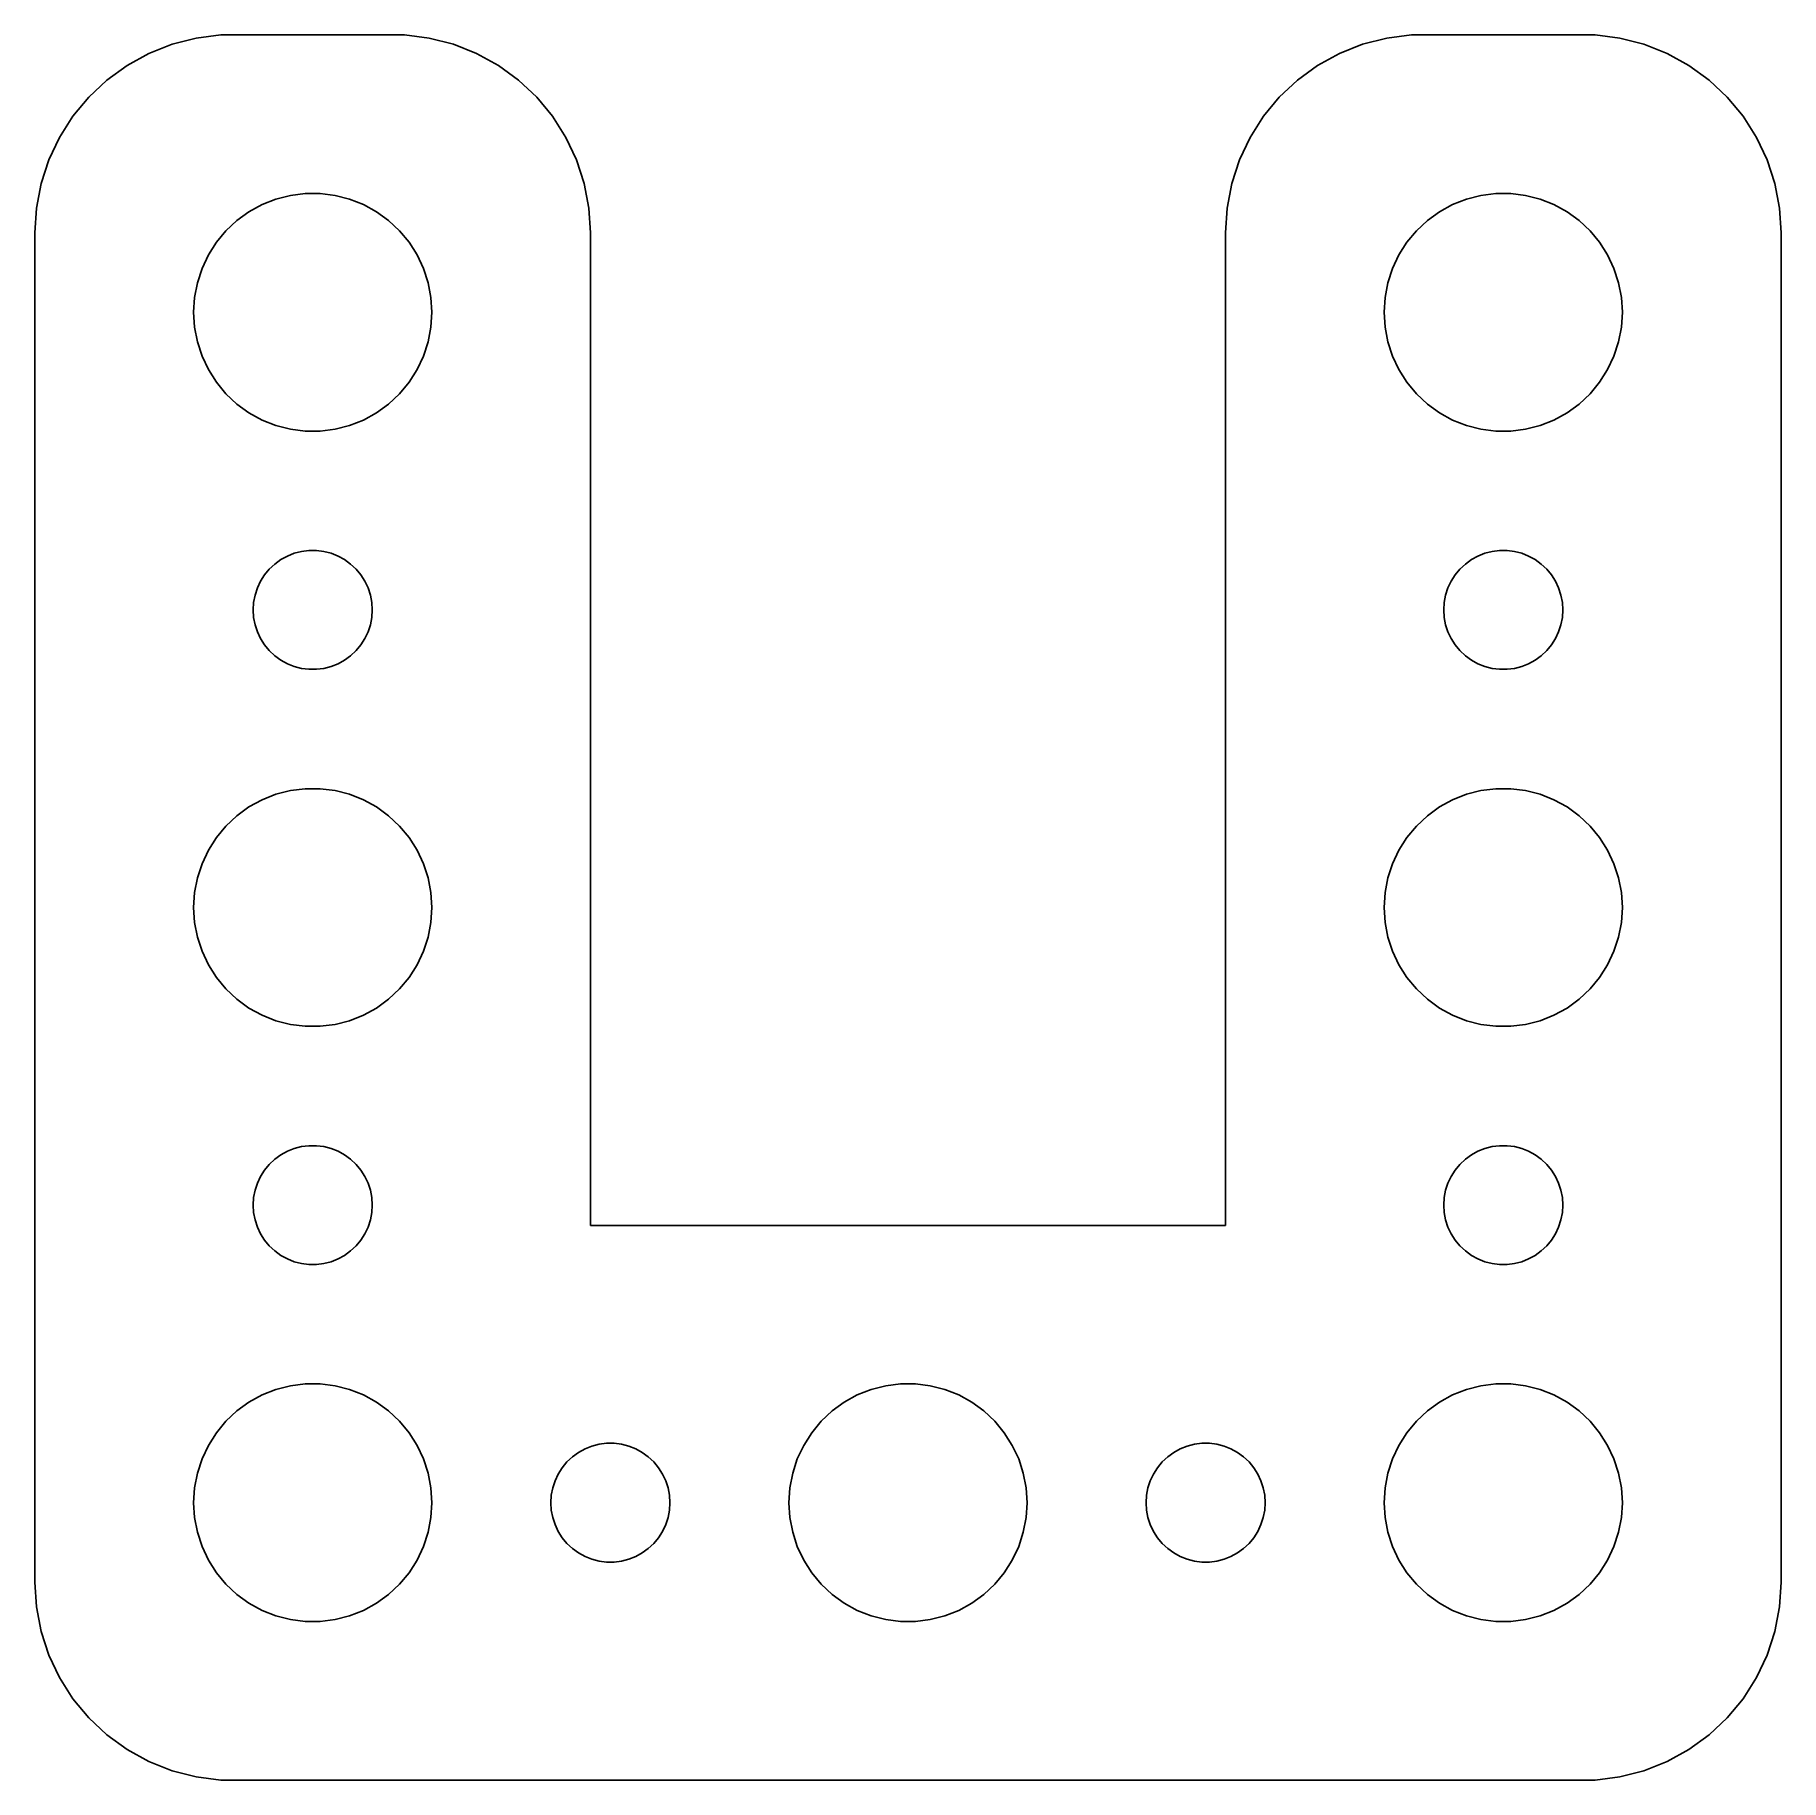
# Model space of a CAD drawing. Header units: metres. Extents: x -22 to 22, y -7 to 37.
import ezdxf

# ---------------------------------------------------------------- set-up
doc = ezdxf.new("R2010")
doc.units = ezdxf.units.M

msp = doc.modelspace()

# ---------------------------------------------------------------- linework, layer by layer
for p, q in [((-17.3139, 36.9901), (-17.9369, 36.9114)), ((-12.686, 36.9901), (-17.3139, 36.9901)), ((-12.0631, 36.9114), (-12.686, 36.9901)), ((12.686, 36.9901), (12.0631, 36.9114)), ((17.3139, 36.9901), (12.686, 36.9901)), ((17.9369, 36.9114), (17.3139, 36.9901)), ((-19.1289, 36.5241), (-19.6791, 36.2216)), ((-18.5451, 36.7553), (-19.1289, 36.5241)), ((-17.9369, 36.9114), (-18.5451, 36.7553)), ((-11.4549, 36.7553), (-12.0631, 36.9114)), ((-10.8711, 36.5241), (-11.4549, 36.7553)), ((-10.3209, 36.2216), (-10.8711, 36.5241)), ((10.8711, 36.5241), (10.3209, 36.2216)), ((11.4549, 36.7553), (10.8711, 36.5241)), ((12.0631, 36.9114), (11.4549, 36.7553)), ((18.5451, 36.7553), (17.9369, 36.9114)), ((19.1289, 36.5241), (18.5451, 36.7553)), ((19.6791, 36.2216), (19.1289, 36.5241)), ((-19.6791, 36.2216), (-20.1871, 35.8526)), ((-9.81287, 35.8526), (-10.3209, 36.2216)), ((10.3209, 36.2216), (9.81287, 35.8526)), ((20.1871, 35.8526), (19.6791, 36.2216)), ((-20.1871, 35.8526), (-20.6448, 35.4227)), ((-9.35515, 35.4227), (-9.81287, 35.8526)), ((9.81287, 35.8526), (9.35515, 35.4227)), ((20.6448, 35.4227), (20.1871, 35.8526)), ((-20.6448, 35.4227), (-21.0451, 34.9389)), ((-8.95491, 34.9389), (-9.35515, 35.4227)), ((9.35515, 35.4227), (8.95491, 34.9389)), ((21.0451, 34.9389), (20.6448, 35.4227)), ((-21.0451, 34.9389), (-21.3815, 34.4088)), ((-8.61845, 34.4088), (-8.95491, 34.9389)), ((8.95491, 34.9389), (8.61845, 34.4088)), ((21.3815, 34.4088), (21.0451, 34.9389)), ((-21.3815, 34.4088), (-21.6489, 33.8406)), ((-8.3511, 33.8406), (-8.61845, 34.4088)), ((8.61845, 34.4088), (8.3511, 33.8406)), ((21.6489, 33.8406), (21.3815, 34.4088)), ((-21.6489, 33.8406), (-21.8429, 33.2434)), ((-8.15707, 33.2434), (-8.3511, 33.8406)), ((8.3511, 33.8406), (8.15707, 33.2434)), ((21.8429, 33.2434), (21.6489, 33.8406)), ((-21.8429, 33.2434), (-21.9606, 32.6267)), ((-8.03941, 32.6267), (-8.15707, 33.2434)), ((8.15707, 33.2434), (8.03941, 32.6267)), ((21.9606, 32.6267), (21.8429, 33.2434)), ((-21.9606, 32.6267), (-22, 32)), ((-16.6075, 32.533), (-16.2773, 32.7145)), ((-16.2773, 32.7145), (-15.927, 32.8532)), ((-15.927, 32.8532), (-15.5621, 32.9469)), ((-15.5621, 32.9469), (-15.1884, 32.9941)), ((-15.1884, 32.9941), (-14.8116, 32.9941)), ((-14.8116, 32.9941), (-14.4379, 32.9469)), ((-14.4379, 32.9469), (-14.0729, 32.8532)), ((-14.0729, 32.8532), (-13.7227, 32.7145)), ((-13.7227, 32.7145), (-13.3925, 32.533)), ((-8, 32), (-8.03941, 32.6267)), ((8.03941, 32.6267), (8, 32)), ((13.3925, 32.533), (13.7227, 32.7145)), ((13.7227, 32.7145), (14.0729, 32.8532)), ((14.0729, 32.8532), (14.4379, 32.9469)), ((14.4379, 32.9469), (14.8116, 32.9941)), ((14.8116, 32.9941), (15.1884, 32.9941)), ((15.1884, 32.9941), (15.5621, 32.9469)), ((15.5621, 32.9469), (15.927, 32.8532)), ((15.927, 32.8532), (16.2773, 32.7145)), ((16.2773, 32.7145), (16.6075, 32.533)), ((22, 32), (21.9606, 32.6267)), ((-17.1869, 32.0536), (-16.9123, 32.3115)), ((-16.9123, 32.3115), (-16.6075, 32.533)), ((-13.3925, 32.533), (-13.0877, 32.3115)), ((-13.0877, 32.3115), (-12.8131, 32.0536)), ((12.8131, 32.0536), (13.0877, 32.3115)), ((13.0877, 32.3115), (13.3925, 32.533)), ((16.6075, 32.533), (16.9123, 32.3115)), ((16.9123, 32.3115), (17.1869, 32.0536)), ((-22, 32), (-22, -2)), ((-17.6289, 31.4453), (-17.427, 31.7634)), ((-17.427, 31.7634), (-17.1869, 32.0536)), ((-12.8131, 32.0536), (-12.5729, 31.7634)), ((-12.5729, 31.7634), (-12.3711, 31.4453)), ((-8, 6.99013), (-8, 32)), ((8, 32), (8, 6.99013)), ((12.3711, 31.4453), (12.5729, 31.7634)), ((12.5729, 31.7634), (12.8131, 32.0536)), ((17.1869, 32.0536), (17.427, 31.7634)), ((17.427, 31.7634), (17.6289, 31.4453)), ((22, -2), (22, 32)), ((-17.7893, 31.1044), (-17.6289, 31.4453)), ((-12.3711, 31.4453), (-12.2107, 31.1044)), ((12.2107, 31.1044), (12.3711, 31.4453)), ((17.6289, 31.4453), (17.7893, 31.1044)), ((-17.9057, 30.7461), (-17.7893, 31.1044)), ((-12.2107, 31.1044), (-12.0942, 30.7461)), ((12.0942, 30.7461), (12.2107, 31.1044)), ((17.7893, 31.1044), (17.9057, 30.7461)), ((-18, 30), (-17.9763, 30.376)), ((-17.9763, 30.376), (-17.9057, 30.7461)), ((-12.0942, 30.7461), (-12.0237, 30.376)), ((-12.0237, 30.376), (-12, 30)), ((12, 30), (12.0237, 30.376)), ((12.0237, 30.376), (12.0942, 30.7461)), ((17.9057, 30.7461), (17.9763, 30.376)), ((17.9763, 30.376), (18, 30)), ((-17.9763, 29.624), (-18, 30)), ((-12, 30), (-12.0237, 29.624)), ((12.0237, 29.624), (12, 30)), ((18, 30), (17.9763, 29.624)), ((-17.9057, 29.2539), (-17.9763, 29.624)), ((-12.0237, 29.624), (-12.0942, 29.2539)), ((12.0942, 29.2539), (12.0237, 29.624)), ((17.9763, 29.624), (17.9057, 29.2539)), ((-17.7893, 28.8956), (-17.9057, 29.2539)), ((-12.0942, 29.2539), (-12.2107, 28.8956)), ((12.2107, 28.8956), (12.0942, 29.2539)), ((17.9057, 29.2539), (17.7893, 28.8956)), ((-17.6289, 28.5547), (-17.7893, 28.8956)), ((-12.2107, 28.8956), (-12.3711, 28.5547)), ((12.3711, 28.5547), (12.2107, 28.8956)), ((17.7893, 28.8956), (17.6289, 28.5547)), ((-17.427, 28.2366), (-17.6289, 28.5547)), ((-17.1869, 27.9464), (-17.427, 28.2366)), ((-12.5729, 28.2366), (-12.8131, 27.9464)), ((-12.3711, 28.5547), (-12.5729, 28.2366)), ((12.5729, 28.2366), (12.3711, 28.5547)), ((12.8131, 27.9464), (12.5729, 28.2366)), ((17.427, 28.2366), (17.1869, 27.9464)), ((17.6289, 28.5547), (17.427, 28.2366)), ((-16.9123, 27.6884), (-17.1869, 27.9464)), ((-12.8131, 27.9464), (-13.0877, 27.6884)), ((13.0877, 27.6884), (12.8131, 27.9464)), ((17.1869, 27.9464), (16.9123, 27.6884)), ((-16.6075, 27.467), (-16.9123, 27.6884)), ((-16.2773, 27.2855), (-16.6075, 27.467)), ((-15.927, 27.1468), (-16.2773, 27.2855)), ((-13.7227, 27.2855), (-14.0729, 27.1468)), ((-13.3925, 27.467), (-13.7227, 27.2855)), ((-13.0877, 27.6884), (-13.3925, 27.467)), ((13.3925, 27.467), (13.0877, 27.6884)), ((13.7227, 27.2855), (13.3925, 27.467)), ((14.0729, 27.1468), (13.7227, 27.2855)), ((16.2773, 27.2855), (15.927, 27.1468)), ((16.6075, 27.467), (16.2773, 27.2855)), ((16.9123, 27.6884), (16.6075, 27.467)), ((-15.5621, 27.0531), (-15.927, 27.1468)), ((-15.1884, 27.0059), (-15.5621, 27.0531)), ((-14.8116, 27.0059), (-15.1884, 27.0059)), ((-14.4379, 27.0531), (-14.8116, 27.0059)), ((-14.0729, 27.1468), (-14.4379, 27.0531)), ((14.4379, 27.0531), (14.0729, 27.1468)), ((14.8116, 27.0059), (14.4379, 27.0531)), ((15.1884, 27.0059), (14.8116, 27.0059)), ((15.5621, 27.0531), (15.1884, 27.0059)), ((15.927, 27.1468), (15.5621, 27.0531)), ((-15.9561, 23.6558), (-15.8037, 23.7665)), ((-15.8037, 23.7665), (-15.6387, 23.8572)), ((-15.6387, 23.8572), (-15.4635, 23.9266)), ((-15.4635, 23.9266), (-15.2811, 23.9734)), ((-15.2811, 23.9734), (-15.0942, 23.997)), ((-15.0942, 23.997), (-14.9058, 23.997)), ((-14.9058, 23.997), (-14.7189, 23.9734)), ((-14.7189, 23.9734), (-14.5365, 23.9266)), ((-14.5365, 23.9266), (-14.3613, 23.8572)), ((-14.3613, 23.8572), (-14.1963, 23.7665)), ((-14.1963, 23.7665), (-14.0439, 23.6558)), ((14.0439, 23.6558), (14.1963, 23.7665)), ((14.1963, 23.7665), (14.3613, 23.8572)), ((14.3613, 23.8572), (14.5365, 23.9266)), ((14.5365, 23.9266), (14.7189, 23.9734)), ((14.7189, 23.9734), (14.9058, 23.997)), ((14.9058, 23.997), (15.0942, 23.997)), ((15.0942, 23.997), (15.2811, 23.9734)), ((15.2811, 23.9734), (15.4635, 23.9266)), ((15.4635, 23.9266), (15.6387, 23.8572)), ((15.6387, 23.8572), (15.8037, 23.7665)), ((15.8037, 23.7665), (15.9561, 23.6558)), ((-16.3145, 23.2226), (-16.2135, 23.3817)), ((-16.2135, 23.3817), (-16.0934, 23.5268)), ((-16.0934, 23.5268), (-15.9561, 23.6558)), ((-14.0439, 23.6558), (-13.9065, 23.5268)), ((-13.9065, 23.5268), (-13.7865, 23.3817)), ((-13.7865, 23.3817), (-13.6855, 23.2226)), ((13.6855, 23.2226), (13.7865, 23.3817)), ((13.7865, 23.3817), (13.9065, 23.5268)), ((13.9065, 23.5268), (14.0439, 23.6558)), ((15.9561, 23.6558), (16.0934, 23.5268)), ((16.0934, 23.5268), (16.2135, 23.3817)), ((16.2135, 23.3817), (16.3145, 23.2226)), ((-16.4529, 22.873), (-16.3947, 23.0522)), ((-16.3947, 23.0522), (-16.3145, 23.2226)), ((-13.6855, 23.2226), (-13.6053, 23.0522)), ((-13.6053, 23.0522), (-13.5471, 22.873)), ((13.5471, 22.873), (13.6053, 23.0522)), ((13.6053, 23.0522), (13.6855, 23.2226)), ((16.3145, 23.2226), (16.3947, 23.0522)), ((16.3947, 23.0522), (16.4529, 22.873)), ((-16.5, 22.5), (-16.4882, 22.688)), ((-16.4882, 22.312), (-16.5, 22.5)), ((-16.4882, 22.688), (-16.4529, 22.873)), ((-13.5471, 22.873), (-13.5118, 22.688)), ((-13.5118, 22.688), (-13.5, 22.5)), ((-13.5, 22.5), (-13.5118, 22.312)), ((13.5, 22.5), (13.5118, 22.688)), ((13.5118, 22.312), (13.5, 22.5)), ((13.5118, 22.688), (13.5471, 22.873)), ((16.4529, 22.873), (16.4882, 22.688)), ((16.4882, 22.688), (16.5, 22.5)), ((16.5, 22.5), (16.4882, 22.312)), ((-16.4529, 22.127), (-16.4882, 22.312)), ((-16.3947, 21.9478), (-16.4529, 22.127)), ((-13.5471, 22.127), (-13.6053, 21.9478)), ((-13.5118, 22.312), (-13.5471, 22.127)), ((13.5471, 22.127), (13.5118, 22.312)), ((13.6053, 21.9478), (13.5471, 22.127)), ((16.4529, 22.127), (16.3947, 21.9478)), ((16.4882, 22.312), (16.4529, 22.127)), ((-16.3145, 21.7774), (-16.3947, 21.9478)), ((-16.2135, 21.6183), (-16.3145, 21.7774)), ((-16.0934, 21.4732), (-16.2135, 21.6183)), ((-13.7865, 21.6183), (-13.9065, 21.4732)), ((-13.6855, 21.7774), (-13.7865, 21.6183)), ((-13.6053, 21.9478), (-13.6855, 21.7774)), ((13.6855, 21.7774), (13.6053, 21.9478)), ((13.7865, 21.6183), (13.6855, 21.7774)), ((13.9065, 21.4732), (13.7865, 21.6183)), ((16.2135, 21.6183), (16.0934, 21.4732)), ((16.3145, 21.7774), (16.2135, 21.6183)), ((16.3947, 21.9478), (16.3145, 21.7774)), ((-15.9561, 21.3442), (-16.0934, 21.4732)), ((-15.8037, 21.2335), (-15.9561, 21.3442)), ((-15.6387, 21.1427), (-15.8037, 21.2335)), ((-15.4635, 21.0734), (-15.6387, 21.1427)), ((-14.3613, 21.1427), (-14.5365, 21.0734)), ((-14.1963, 21.2335), (-14.3613, 21.1427)), ((-14.0439, 21.3442), (-14.1963, 21.2335)), ((-13.9065, 21.4732), (-14.0439, 21.3442)), ((14.0439, 21.3442), (13.9065, 21.4732)), ((14.1963, 21.2335), (14.0439, 21.3442)), ((14.3613, 21.1427), (14.1963, 21.2335)), ((14.5365, 21.0734), (14.3613, 21.1427)), ((15.6387, 21.1427), (15.4635, 21.0734)), ((15.8037, 21.2335), (15.6387, 21.1427)), ((15.9561, 21.3442), (15.8037, 21.2335)), ((16.0934, 21.4732), (15.9561, 21.3442)), ((-15.2811, 21.0266), (-15.4635, 21.0734)), ((-15.0942, 21.003), (-15.2811, 21.0266)), ((-14.9058, 21.003), (-15.0942, 21.003)), ((-14.7189, 21.0266), (-14.9058, 21.003)), ((-14.5365, 21.0734), (-14.7189, 21.0266)), ((14.7189, 21.0266), (14.5365, 21.0734)), ((14.9058, 21.003), (14.7189, 21.0266)), ((15.0942, 21.003), (14.9058, 21.003)), ((15.2811, 21.0266), (15.0942, 21.003)), ((15.4635, 21.0734), (15.2811, 21.0266)), ((-16.6075, 17.533), (-16.2773, 17.7145)), ((-16.2773, 17.7145), (-15.927, 17.8532)), ((-15.927, 17.8532), (-15.5621, 17.9469)), ((-15.5621, 17.9469), (-15.1884, 17.9941)), ((-15.1884, 17.9941), (-14.8116, 17.9941)), ((-14.8116, 17.9941), (-14.4379, 17.9469)), ((-14.4379, 17.9469), (-14.0729, 17.8532)), ((-14.0729, 17.8532), (-13.7227, 17.7145)), ((-13.7227, 17.7145), (-13.3925, 17.533)), ((13.3925, 17.533), (13.7227, 17.7145)), ((13.7227, 17.7145), (14.0729, 17.8532)), ((14.0729, 17.8532), (14.4379, 17.9469)), ((14.4379, 17.9469), (14.8116, 17.9941)), ((14.8116, 17.9941), (15.1884, 17.9941)), ((15.1884, 17.9941), (15.5621, 17.9469)), ((15.5621, 17.9469), (15.927, 17.8532)), ((15.927, 17.8532), (16.2773, 17.7145)), ((16.2773, 17.7145), (16.6075, 17.533)), ((-17.1869, 17.0536), (-16.9123, 17.3115)), ((-16.9123, 17.3115), (-16.6075, 17.533)), ((-13.3925, 17.533), (-13.0877, 17.3115)), ((-13.0877, 17.3115), (-12.8131, 17.0536)), ((12.8131, 17.0536), (13.0877, 17.3115)), ((13.0877, 17.3115), (13.3925, 17.533)), ((16.6075, 17.533), (16.9123, 17.3115)), ((16.9123, 17.3115), (17.1869, 17.0536)), ((-17.6289, 16.4453), (-17.427, 16.7634)), ((-17.427, 16.7634), (-17.1869, 17.0536)), ((-12.8131, 17.0536), (-12.5729, 16.7634)), ((-12.5729, 16.7634), (-12.3711, 16.4453)), ((12.3711, 16.4453), (12.5729, 16.7634)), ((12.5729, 16.7634), (12.8131, 17.0536)), ((17.1869, 17.0536), (17.427, 16.7634)), ((17.427, 16.7634), (17.6289, 16.4453)), ((-17.7893, 16.1044), (-17.6289, 16.4453)), ((-12.3711, 16.4453), (-12.2107, 16.1044)), ((12.2107, 16.1044), (12.3711, 16.4453)), ((17.6289, 16.4453), (17.7893, 16.1044)), ((-17.9057, 15.7461), (-17.7893, 16.1044)), ((-12.2107, 16.1044), (-12.0942, 15.7461)), ((12.0942, 15.7461), (12.2107, 16.1044)), ((17.7893, 16.1044), (17.9057, 15.7461)), ((-17.9763, 15.376), (-17.9057, 15.7461)), ((-12.0942, 15.7461), (-12.0237, 15.376)), ((12.0237, 15.376), (12.0942, 15.7461)), ((17.9057, 15.7461), (17.9763, 15.376)), ((-18, 15), (-17.9763, 15.376)), ((-17.9763, 14.624), (-18, 15)), ((-12.0237, 15.376), (-12, 15)), ((-12, 15), (-12.0237, 14.624)), ((12, 15), (12.0237, 15.376)), ((12.0237, 14.624), (12, 15)), ((17.9763, 15.376), (18, 15)), ((18, 15), (17.9763, 14.624)), ((-17.9057, 14.2539), (-17.9763, 14.624)), ((-12.0237, 14.624), (-12.0942, 14.2539)), ((12.0942, 14.2539), (12.0237, 14.624)), ((17.9763, 14.624), (17.9057, 14.2539)), ((-17.7893, 13.8956), (-17.9057, 14.2539)), ((-12.0942, 14.2539), (-12.2107, 13.8956)), ((12.2107, 13.8956), (12.0942, 14.2539)), ((17.9057, 14.2539), (17.7893, 13.8956)), ((-17.6289, 13.5547), (-17.7893, 13.8956)), ((-12.2107, 13.8956), (-12.3711, 13.5547)), ((12.3711, 13.5547), (12.2107, 13.8956)), ((17.7893, 13.8956), (17.6289, 13.5547)), ((-17.427, 13.2366), (-17.6289, 13.5547)), ((-17.1869, 12.9464), (-17.427, 13.2366)), ((-12.5729, 13.2366), (-12.8131, 12.9464)), ((-12.3711, 13.5547), (-12.5729, 13.2366)), ((12.5729, 13.2366), (12.3711, 13.5547)), ((12.8131, 12.9464), (12.5729, 13.2366)), ((17.427, 13.2366), (17.1869, 12.9464)), ((17.6289, 13.5547), (17.427, 13.2366)), ((-16.9123, 12.6884), (-17.1869, 12.9464)), ((-12.8131, 12.9464), (-13.0877, 12.6884)), ((13.0877, 12.6884), (12.8131, 12.9464)), ((17.1869, 12.9464), (16.9123, 12.6884)), ((-16.6075, 12.467), (-16.9123, 12.6884)), ((-16.2773, 12.2855), (-16.6075, 12.467)), ((-13.3925, 12.467), (-13.7227, 12.2855)), ((-13.0877, 12.6884), (-13.3925, 12.467)), ((13.3925, 12.467), (13.0877, 12.6884)), ((13.7227, 12.2855), (13.3925, 12.467)), ((16.6075, 12.467), (16.2773, 12.2855)), ((16.9123, 12.6884), (16.6075, 12.467)), ((-15.927, 12.1468), (-16.2773, 12.2855)), ((-15.5621, 12.0531), (-15.927, 12.1468)), ((-15.1884, 12.0059), (-15.5621, 12.0531)), ((-14.8116, 12.0059), (-15.1884, 12.0059)), ((-14.4379, 12.0531), (-14.8116, 12.0059)), ((-14.0729, 12.1468), (-14.4379, 12.0531)), ((-13.7227, 12.2855), (-14.0729, 12.1468)), ((14.0729, 12.1468), (13.7227, 12.2855)), ((14.4379, 12.0531), (14.0729, 12.1468)), ((14.8116, 12.0059), (14.4379, 12.0531)), ((15.1884, 12.0059), (14.8116, 12.0059)), ((15.5621, 12.0531), (15.1884, 12.0059)), ((15.927, 12.1468), (15.5621, 12.0531)), ((16.2773, 12.2855), (15.927, 12.1468)), ((-15.8037, 8.76648), (-15.6387, 8.85724)), ((-15.6387, 8.85724), (-15.4635, 8.92657)), ((-15.4635, 8.92657), (-15.2811, 8.97342)), ((-15.2811, 8.97342), (-15.0942, 8.99704)), ((-15.0942, 8.99704), (-14.9058, 8.99704)), ((-14.9058, 8.99704), (-14.7189, 8.97342)), ((-14.7189, 8.97342), (-14.5365, 8.92657)), ((-14.5365, 8.92657), (-14.3613, 8.85724)), ((-14.3613, 8.85724), (-14.1963, 8.76648)), ((14.1963, 8.76648), (14.3613, 8.85724)), ((14.3613, 8.85724), (14.5365, 8.92657)), ((14.5365, 8.92657), (14.7189, 8.97342)), ((14.7189, 8.97342), (14.9058, 8.99704)), ((14.9058, 8.99704), (15.0942, 8.99704)), ((15.0942, 8.99704), (15.2811, 8.97342)), ((15.2811, 8.97342), (15.4635, 8.92657)), ((15.4635, 8.92657), (15.6387, 8.85724)), ((15.6387, 8.85724), (15.8037, 8.76648)), ((-16.3145, 8.22263), (-16.2135, 8.38167)), ((-16.2135, 8.38167), (-16.0934, 8.52681)), ((-16.0934, 8.52681), (-15.9561, 8.65576)), ((-15.9561, 8.65576), (-15.8037, 8.76648)), ((-14.1963, 8.76648), (-14.0439, 8.65576)), ((-14.0439, 8.65576), (-13.9065, 8.52681)), ((-13.9065, 8.52681), (-13.7865, 8.38167)), ((-13.7865, 8.38167), (-13.6855, 8.22263)), ((13.6855, 8.22263), (13.7865, 8.38167)), ((13.7865, 8.38167), (13.9065, 8.52681)), ((13.9065, 8.52681), (14.0439, 8.65576)), ((14.0439, 8.65576), (14.1963, 8.76648)), ((15.8037, 8.76648), (15.9561, 8.65576)), ((15.9561, 8.65576), (16.0934, 8.52681)), ((16.0934, 8.52681), (16.2135, 8.38167)), ((16.2135, 8.38167), (16.3145, 8.22263)), ((-16.4529, 7.87303), (-16.3947, 8.05219)), ((-16.3947, 8.05219), (-16.3145, 8.22263)), ((-13.6855, 8.22263), (-13.6053, 8.05219)), ((-13.6053, 8.05219), (-13.5471, 7.87303)), ((13.5471, 7.87303), (13.6053, 8.05219)), ((13.6053, 8.05219), (13.6855, 8.22263)), ((16.3145, 8.22263), (16.3947, 8.05219)), ((16.3947, 8.05219), (16.4529, 7.87303)), ((-16.5, 7.5), (-16.4882, 7.68799)), ((-16.4882, 7.312), (-16.5, 7.5)), ((-16.4882, 7.68799), (-16.4529, 7.87303)), ((-13.5471, 7.87303), (-13.5118, 7.68799)), ((-13.5118, 7.68799), (-13.5, 7.5)), ((-13.5, 7.5), (-13.5118, 7.312)), ((13.5, 7.5), (13.5118, 7.68799)), ((13.5118, 7.312), (13.5, 7.5)), ((13.5118, 7.68799), (13.5471, 7.87303)), ((16.4529, 7.87303), (16.4882, 7.68799)), ((16.4882, 7.68799), (16.5, 7.5)), ((16.5, 7.5), (16.4882, 7.312)), ((-16.4529, 7.12695), (-16.4882, 7.312)), ((-16.3947, 6.9478), (-16.4529, 7.12695)), ((-13.5471, 7.12695), (-13.6053, 6.9478)), ((-13.5118, 7.312), (-13.5471, 7.12695)), ((13.5471, 7.12695), (13.5118, 7.312)), ((13.6053, 6.9478), (13.5471, 7.12695)), ((16.4529, 7.12695), (16.3947, 6.9478)), ((16.4882, 7.312), (16.4529, 7.12695)), ((-16.3145, 6.77736), (-16.3947, 6.9478)), ((-16.2135, 6.61832), (-16.3145, 6.77736)), ((-16.0934, 6.47318), (-16.2135, 6.61832)), ((-13.7865, 6.61832), (-13.9065, 6.47318)), ((-13.6855, 6.77736), (-13.7865, 6.61832)), ((-13.6053, 6.9478), (-13.6855, 6.77736)), ((8, 6.99013), (-8, 6.99013)), ((13.6855, 6.77736), (13.6053, 6.9478)), ((13.7865, 6.61832), (13.6855, 6.77736)), ((13.9065, 6.47318), (13.7865, 6.61832)), ((16.2135, 6.61832), (16.0934, 6.47318)), ((16.3145, 6.77736), (16.2135, 6.61832)), ((16.3947, 6.9478), (16.3145, 6.77736)), ((-15.9561, 6.34422), (-16.0934, 6.47318)), ((-15.8037, 6.23351), (-15.9561, 6.34422)), ((-15.6387, 6.14275), (-15.8037, 6.23351)), ((-14.1963, 6.23351), (-14.3613, 6.14275)), ((-14.0439, 6.34422), (-14.1963, 6.23351)), ((-13.9065, 6.47318), (-14.0439, 6.34422)), ((14.0439, 6.34422), (13.9065, 6.47318)), ((14.1963, 6.23351), (14.0439, 6.34422)), ((14.3613, 6.14275), (14.1963, 6.23351)), ((15.8037, 6.23351), (15.6387, 6.14275)), ((15.9561, 6.34422), (15.8037, 6.23351)), ((16.0934, 6.47318), (15.9561, 6.34422)), ((-15.4635, 6.07341), (-15.6387, 6.14275)), ((-15.2811, 6.02657), (-15.4635, 6.07341)), ((-15.0942, 6.00294), (-15.2811, 6.02657)), ((-14.9058, 6.00294), (-15.0942, 6.00294)), ((-14.7189, 6.02657), (-14.9058, 6.00294)), ((-14.5365, 6.07341), (-14.7189, 6.02657)), ((-14.3613, 6.14275), (-14.5365, 6.07341)), ((14.5365, 6.07341), (14.3613, 6.14275)), ((14.7189, 6.02657), (14.5365, 6.07341)), ((14.9058, 6.00294), (14.7189, 6.02657)), ((15.0942, 6.00294), (14.9058, 6.00294)), ((15.2811, 6.02657), (15.0942, 6.00294)), ((15.4635, 6.07341), (15.2811, 6.02657)), ((15.6387, 6.14275), (15.4635, 6.07341)), ((-16.6075, 2.53297), (-16.2773, 2.71448)), ((-16.2773, 2.71448), (-15.927, 2.85316)), ((-15.927, 2.85316), (-15.5621, 2.94685)), ((-15.5621, 2.94685), (-15.1884, 2.99408)), ((-15.1884, 2.99408), (-14.8116, 2.99408)), ((-14.8116, 2.99408), (-14.4379, 2.94685)), ((-14.4379, 2.94685), (-14.0729, 2.85316)), ((-14.0729, 2.85316), (-13.7227, 2.71448)), ((-13.7227, 2.71448), (-13.3925, 2.53297)), ((-1.60747, 2.53297), (-1.27733, 2.71448)), ((-1.27733, 2.71448), (-0.927048, 2.85316)), ((-0.927048, 2.85316), (-0.562134, 2.94685)), ((-0.562134, 2.94685), (-0.18837, 2.99408)), ((-0.18837, 2.99408), (0.18837, 2.99408)), ((0.18837, 2.99408), (0.562134, 2.94685)), ((0.562134, 2.94685), (0.927048, 2.85316)), ((0.927048, 2.85316), (1.27733, 2.71448)), ((1.27733, 2.71448), (1.60747, 2.53297)), ((13.3925, 2.53297), (13.7227, 2.71448)), ((13.7227, 2.71448), (14.0729, 2.85316)), ((14.0729, 2.85316), (14.4379, 2.94685)), ((14.4379, 2.94685), (14.8116, 2.99408)), ((14.8116, 2.99408), (15.1884, 2.99408)), ((15.1884, 2.99408), (15.5621, 2.94685)), ((15.5621, 2.94685), (15.927, 2.85316)), ((15.927, 2.85316), (16.2773, 2.71448)), ((16.2773, 2.71448), (16.6075, 2.53297)), ((-17.1869, 2.05363), (-16.9123, 2.31154)), ((-16.9123, 2.31154), (-16.6075, 2.53297)), ((-13.3925, 2.53297), (-13.0877, 2.31154)), ((-13.0877, 2.31154), (-12.8131, 2.05363)), ((-2.1869, 2.05363), (-1.91226, 2.31154)), ((-1.91226, 2.31154), (-1.60747, 2.53297)), ((1.60747, 2.53297), (1.91226, 2.31154)), ((1.91226, 2.31154), (2.1869, 2.05363)), ((12.8131, 2.05363), (13.0877, 2.31154)), ((13.0877, 2.31154), (13.3925, 2.53297)), ((16.6075, 2.53297), (16.9123, 2.31154)), ((16.9123, 2.31154), (17.1869, 2.05363)), ((-17.6289, 1.44525), (-17.427, 1.76335)), ((-17.427, 1.76335), (-17.1869, 2.05363)), ((-12.8131, 2.05363), (-12.5729, 1.76335)), ((-12.5729, 1.76335), (-12.3711, 1.44525)), ((-2.62891, 1.44525), (-2.42705, 1.76335)), ((-2.42705, 1.76335), (-2.1869, 2.05363)), ((2.1869, 2.05363), (2.42705, 1.76335)), ((2.42705, 1.76335), (2.62891, 1.44525)), ((12.3711, 1.44525), (12.5729, 1.76335)), ((12.5729, 1.76335), (12.8131, 2.05363)), ((17.1869, 2.05363), (17.427, 1.76335)), ((17.427, 1.76335), (17.6289, 1.44525)), ((-17.7893, 1.10437), (-17.6289, 1.44525)), ((-12.3711, 1.44525), (-12.2107, 1.10437)), ((-8.30373, 1.26648), (-8.13866, 1.35724)), ((-8.13866, 1.35724), (-7.96352, 1.42657)), ((-7.96352, 1.42657), (-7.78107, 1.47342)), ((-7.78107, 1.47342), (-7.59418, 1.49704)), ((-7.59418, 1.49704), (-7.40581, 1.49704)), ((-7.40581, 1.49704), (-7.21892, 1.47342)), ((-7.21892, 1.47342), (-7.03647, 1.42657)), ((-7.03647, 1.42657), (-6.86133, 1.35724)), ((-6.86133, 1.35724), (-6.69626, 1.26648)), ((-2.78932, 1.10437), (-2.62891, 1.44525)), ((2.62891, 1.44525), (2.78932, 1.10437)), ((6.69626, 1.26648), (6.86133, 1.35724)), ((6.86133, 1.35724), (7.03647, 1.42657)), ((7.03647, 1.42657), (7.21892, 1.47342)), ((7.21892, 1.47342), (7.40581, 1.49704)), ((7.40581, 1.49704), (7.59418, 1.49704)), ((7.59418, 1.49704), (7.78107, 1.47342)), ((7.78107, 1.47342), (7.96352, 1.42657)), ((7.96352, 1.42657), (8.13866, 1.35724)), ((8.13866, 1.35724), (8.30373, 1.26648)), ((12.2107, 1.10437), (12.3711, 1.44525)), ((17.6289, 1.44525), (17.7893, 1.10437)), ((-17.9057, 0.746063), (-17.7893, 1.10437)), ((-12.2107, 1.10437), (-12.0942, 0.746063)), ((-8.81445, 0.722626), (-8.71352, 0.881668)), ((-8.71352, 0.881668), (-8.59344, 1.02681)), ((-8.59344, 1.02681), (-8.45613, 1.15576)), ((-8.45613, 1.15576), (-8.30373, 1.26648)), ((-6.69626, 1.26648), (-6.54385, 1.15576)), ((-6.54385, 1.15576), (-6.40654, 1.02681)), ((-6.40654, 1.02681), (-6.28647, 0.881668)), ((-6.28647, 0.881668), (-6.18553, 0.722626)), ((-2.90575, 0.746063), (-2.78932, 1.10437)), ((2.78932, 1.10437), (2.90575, 0.746063)), ((6.18553, 0.722626), (6.28647, 0.881668)), ((6.28647, 0.881668), (6.40654, 1.02681)), ((6.40654, 1.02681), (6.54385, 1.15576)), ((6.54385, 1.15576), (6.69626, 1.26648)), ((8.30373, 1.26648), (8.45613, 1.15576)), ((8.45613, 1.15576), (8.59344, 1.02681)), ((8.59344, 1.02681), (8.71352, 0.881668)), ((8.71352, 0.881668), (8.81445, 0.722626)), ((12.0942, 0.746063), (12.2107, 1.10437)), ((17.7893, 1.10437), (17.9057, 0.746063)), ((-17.9763, 0.375992), (-17.9057, 0.746063)), ((-12.0942, 0.746063), (-12.0237, 0.375992)), ((-8.95287, 0.373032), (-8.89465, 0.552185)), ((-8.89465, 0.552185), (-8.81445, 0.722626)), ((-6.18553, 0.722626), (-6.10533, 0.552185)), ((-6.10533, 0.552185), (-6.04712, 0.373032)), ((-2.97633, 0.375992), (-2.90575, 0.746063)), ((2.90575, 0.746063), (2.97633, 0.375992)), ((6.04712, 0.373032), (6.10533, 0.552185)), ((6.10533, 0.552185), (6.18553, 0.722626)), ((8.81445, 0.722626), (8.89465, 0.552185)), ((8.89465, 0.552185), (8.95287, 0.373032)), ((12.0237, 0.375992), (12.0942, 0.746063)), ((17.9057, 0.746063), (17.9763, 0.375992)), ((-18, 0), (-17.9763, 0.375992)), ((-17.9763, -0.375992), (-18, 0)), ((-12.0237, 0.375992), (-12, 0)), ((-12, 0), (-12.0237, -0.375992)), ((-9, 0), (-8.98816, 0.187988)), ((-8.98816, -0.187988), (-9, 0)), ((-8.98816, 0.187988), (-8.95287, 0.373032)), ((-6.04712, 0.373032), (-6.01183, 0.187988)), ((-6.01183, 0.187988), (-6, 0)), ((-6, 0), (-6.01183, -0.187988)), ((-3, 0), (-2.97633, 0.375992)), ((-2.97633, -0.375992), (-3, 0)), ((2.97633, 0.375992), (3, 0)), ((3, 0), (2.97633, -0.375992)), ((6, 0), (6.01183, 0.187988)), ((6.01183, -0.187988), (6, 0)), ((6.01183, 0.187988), (6.04712, 0.373032)), ((8.95287, 0.373032), (8.98816, 0.187988)), ((8.98816, 0.187988), (9, 0)), ((9, 0), (8.98816, -0.187988)), ((12, 0), (12.0237, 0.375992)), ((12.0237, -0.375992), (12, 0)), ((17.9763, 0.375992), (18, 0)), ((18, 0), (17.9763, -0.375992)), ((-17.9057, -0.746063), (-17.9763, -0.375992)), ((-12.0237, -0.375992), (-12.0942, -0.746063)), ((-8.95287, -0.373032), (-8.98816, -0.187988)), ((-8.89465, -0.552185), (-8.95287, -0.373032)), ((-6.04712, -0.373032), (-6.10533, -0.552185)), ((-6.01183, -0.187988), (-6.04712, -0.373032)), ((-2.90575, -0.746063), (-2.97633, -0.375992)), ((2.97633, -0.375992), (2.90575, -0.746063)), ((6.04712, -0.373032), (6.01183, -0.187988)), ((6.10533, -0.552185), (6.04712, -0.373032)), ((8.95287, -0.373032), (8.89465, -0.552185)), ((8.98816, -0.187988), (8.95287, -0.373032)), ((12.0942, -0.746063), (12.0237, -0.375992)), ((17.9763, -0.375992), (17.9057, -0.746063)), ((-17.7893, -1.10437), (-17.9057, -0.746063)), ((-12.0942, -0.746063), (-12.2107, -1.10437)), ((-8.81445, -0.722626), (-8.89465, -0.552185)), ((-8.71352, -0.881668), (-8.81445, -0.722626)), ((-6.18553, -0.722626), (-6.28647, -0.881668)), ((-6.10533, -0.552185), (-6.18553, -0.722626)), ((-2.78932, -1.10437), (-2.90575, -0.746063)), ((2.90575, -0.746063), (2.78932, -1.10437)), ((6.18553, -0.722626), (6.10533, -0.552185)), ((6.28647, -0.881668), (6.18553, -0.722626)), ((8.81445, -0.722626), (8.71352, -0.881668)), ((8.89465, -0.552185), (8.81445, -0.722626)), ((12.2107, -1.10437), (12.0942, -0.746063)), ((17.9057, -0.746063), (17.7893, -1.10437)), ((-17.6289, -1.44525), (-17.7893, -1.10437)), ((-12.2107, -1.10437), (-12.3711, -1.44525)), ((-8.59344, -1.02681), (-8.71352, -0.881668)), ((-8.45613, -1.15576), (-8.59344, -1.02681)), ((-8.30373, -1.26648), (-8.45613, -1.15576)), ((-8.13866, -1.35724), (-8.30373, -1.26648)), ((-6.69626, -1.26648), (-6.86133, -1.35724)), ((-6.54385, -1.15576), (-6.69626, -1.26648)), ((-6.40654, -1.02681), (-6.54385, -1.15576)), ((-6.28647, -0.881668), (-6.40654, -1.02681)), ((-2.62891, -1.44525), (-2.78932, -1.10437)), ((2.78932, -1.10437), (2.62891, -1.44525)), ((6.40654, -1.02681), (6.28647, -0.881668)), ((6.54385, -1.15576), (6.40654, -1.02681)), ((6.69626, -1.26648), (6.54385, -1.15576)), ((6.86133, -1.35724), (6.69626, -1.26648)), ((8.30373, -1.26648), (8.13866, -1.35724)), ((8.45613, -1.15576), (8.30373, -1.26648)), ((8.59344, -1.02681), (8.45613, -1.15576)), ((8.71352, -0.881668), (8.59344, -1.02681)), ((12.3711, -1.44525), (12.2107, -1.10437)), ((17.7893, -1.10437), (17.6289, -1.44525)), ((-17.427, -1.76335), (-17.6289, -1.44525)), ((-12.3711, -1.44525), (-12.5729, -1.76335)), ((-7.96352, -1.42657), (-8.13866, -1.35724)), ((-7.78107, -1.47342), (-7.96352, -1.42657)), ((-7.59418, -1.49704), (-7.78107, -1.47342)), ((-7.40581, -1.49704), (-7.59418, -1.49704)), ((-7.21892, -1.47342), (-7.40581, -1.49704)), ((-7.03647, -1.42657), (-7.21892, -1.47342)), ((-6.86133, -1.35724), (-7.03647, -1.42657)), ((-2.42705, -1.76335), (-2.62891, -1.44525)), ((2.62891, -1.44525), (2.42705, -1.76335)), ((7.03647, -1.42657), (6.86133, -1.35724)), ((7.21892, -1.47342), (7.03647, -1.42657)), ((7.40581, -1.49704), (7.21892, -1.47342)), ((7.59418, -1.49704), (7.40581, -1.49704)), ((7.78107, -1.47342), (7.59418, -1.49704)), ((7.96352, -1.42657), (7.78107, -1.47342)), ((8.13866, -1.35724), (7.96352, -1.42657)), ((12.5729, -1.76335), (12.3711, -1.44525)), ((17.6289, -1.44525), (17.427, -1.76335)), ((-22, -2), (-21.9606, -2.62666)), ((-17.1869, -2.05363), (-17.427, -1.76335)), ((-16.9123, -2.31154), (-17.1869, -2.05363)), ((-12.8131, -2.05363), (-13.0877, -2.31154)), ((-12.5729, -1.76335), (-12.8131, -2.05363)), ((-2.1869, -2.05363), (-2.42705, -1.76335)), ((-1.91226, -2.31154), (-2.1869, -2.05363)), ((2.1869, -2.05363), (1.91226, -2.31154)), ((2.42705, -1.76335), (2.1869, -2.05363)), ((12.8131, -2.05363), (12.5729, -1.76335)), ((13.0877, -2.31154), (12.8131, -2.05363)), ((17.1869, -2.05363), (16.9123, -2.31154)), ((17.427, -1.76335), (17.1869, -2.05363)), ((21.9606, -2.62666), (22, -2)), ((-21.9606, -2.62666), (-21.8429, -3.24344)), ((-16.6075, -2.53297), (-16.9123, -2.31154)), ((-16.2773, -2.71448), (-16.6075, -2.53297)), ((-13.3925, -2.53297), (-13.7227, -2.71448)), ((-13.0877, -2.31154), (-13.3925, -2.53297)), ((-1.60747, -2.53297), (-1.91226, -2.31154)), ((-1.27733, -2.71448), (-1.60747, -2.53297)), ((1.60747, -2.53297), (1.27733, -2.71448)), ((1.91226, -2.31154), (1.60747, -2.53297)), ((13.3925, -2.53297), (13.0877, -2.31154)), ((13.7227, -2.71448), (13.3925, -2.53297)), ((16.6075, -2.53297), (16.2773, -2.71448)), ((16.9123, -2.31154), (16.6075, -2.53297)), ((21.8429, -3.24344), (21.9606, -2.62666)), ((-15.927, -2.85316), (-16.2773, -2.71448)), ((-15.5621, -2.94685), (-15.927, -2.85316)), ((-15.1884, -2.99408), (-15.5621, -2.94685)), ((-14.8116, -2.99408), (-15.1884, -2.99408)), ((-14.4379, -2.94685), (-14.8116, -2.99408)), ((-14.0729, -2.85316), (-14.4379, -2.94685)), ((-13.7227, -2.71448), (-14.0729, -2.85316)), ((-0.927048, -2.85316), (-1.27733, -2.71448)), ((-0.562134, -2.94685), (-0.927048, -2.85316)), ((-0.18837, -2.99408), (-0.562134, -2.94685)), ((0.18837, -2.99408), (-0.18837, -2.99408)), ((0.562134, -2.94685), (0.18837, -2.99408)), ((0.927048, -2.85316), (0.562134, -2.94685)), ((1.27733, -2.71448), (0.927048, -2.85316)), ((14.0729, -2.85316), (13.7227, -2.71448)), ((14.4379, -2.94685), (14.0729, -2.85316)), ((14.8116, -2.99408), (14.4379, -2.94685)), ((15.1884, -2.99408), (14.8116, -2.99408)), ((15.5621, -2.94685), (15.1884, -2.99408)), ((15.927, -2.85316), (15.5621, -2.94685)), ((16.2773, -2.71448), (15.927, -2.85316)), ((-21.8429, -3.24344), (-21.6489, -3.84062)), ((21.6489, -3.84062), (21.8429, -3.24344)), ((-21.6489, -3.84062), (-21.3815, -4.40877)), ((21.3815, -4.40877), (21.6489, -3.84062)), ((-21.3815, -4.40877), (-21.0451, -4.93892)), ((21.0451, -4.93892), (21.3815, -4.40877)), ((-21.0451, -4.93892), (-20.6448, -5.42273)), ((20.6448, -5.42273), (21.0451, -4.93892)), ((-20.6448, -5.42273), (-20.1871, -5.85255)), ((20.1871, -5.85255), (20.6448, -5.42273)), ((-20.1871, -5.85255), (-19.6791, -6.22163)), ((19.6791, -6.22163), (20.1871, -5.85255)), ((-19.6791, -6.22163), (-19.1289, -6.52412)), ((-19.1289, -6.52412), (-18.5451, -6.75528)), ((18.5451, -6.75528), (19.1289, -6.52412)), ((19.1289, -6.52412), (19.6791, -6.22163)), ((-18.5451, -6.75528), (-17.9369, -6.91142)), ((-17.9369, -6.91142), (-17.3139, -6.99013)), ((-17.3139, -6.99013), (17.3139, -6.99013)), ((17.3139, -6.99013), (17.9369, -6.91142)), ((17.9369, -6.91142), (18.5451, -6.75528))]:
    msp.add_line(p, q)

doc.saveas('drawing.dxf')
